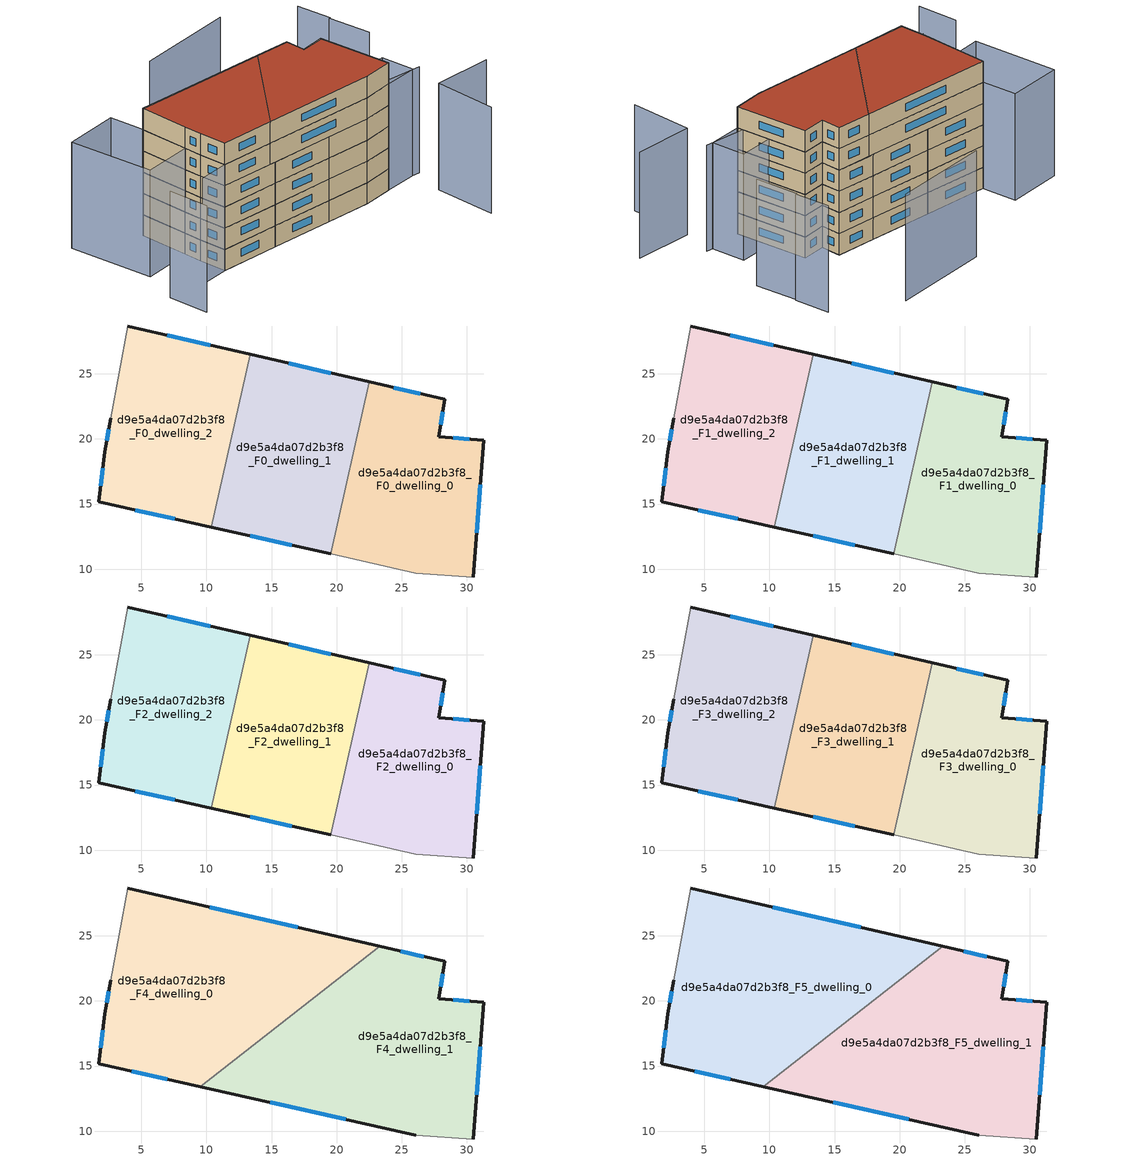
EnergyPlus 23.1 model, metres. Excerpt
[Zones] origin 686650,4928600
d9e5a4da07d2b3f8_F0_dwelling_0
 floor ground (EU_floor_Construction): 30.49,9.4 31.3,19.9 27.82,20.18 28.29,23.03 22.5,24.37 19.53,11.16 26.06,9.7 z0
 wall outside (EU_wall_Construction): 22.5,24.37 28.29,23.03 27.82,20.18 31.3,19.9 30.49,9.4 z0:3
 wall adiabatic (EU_wall_Construction): 30.49,9.4 26.06,9.7 19.53,11.16 z0:3
 wall to d9e5a4da07d2b3f8_F0_dwelling_1 (EU_wall_Construction): 19.53,11.16 22.5,24.37 z0:3
 window (EU_Window_Construction): 31.04,16.48 30.75,12.81 / 24.38,23.93 26.41,23.46 / 28.14,22.1 27.97,21.1 / 28.95,20.08 30.17,19.99 z0.98:2.02
d9e5a4da07d2b3f8_F0_dwelling_1
 floor ground (EU_floor_Construction): 19.53,11.16 22.5,24.37 13.35,26.49 10.37,13.22 z0
 wall outside (EU_wall_Construction): 13.35,26.49 22.5,24.37 / 19.53,11.16 10.37,13.22 z0:3
 wall to d9e5a4da07d2b3f8_F0_dwelling_2 (EU_wall_Construction): 10.37,13.22 13.35,26.49 z0:3
 window (EU_Window_Construction): 16.33,25.8 19.52,25.06 / 16.55,11.83 13.35,12.55 z0.98:2.02
d9e5a4da07d2b3f8_F0_dwelling_2
 floor ground (EU_floor_Construction): 10.37,13.22 13.35,26.49 3.94,28.67 2.66,21.59 2.2,19.02 1.72,15.17 z0
 wall outside (EU_wall_Construction): 10.37,13.22 1.72,15.17 2.2,19.02 2.66,21.59 / 3.94,28.67 13.35,26.49 z0:3
 wall adiabatic (EU_wall_Construction): 2.66,21.59 3.94,28.67 z0:3
 window (EU_Window_Construction): 7.56,13.85 4.54,14.53 / 1.88,16.42 2.04,17.76 / 2.35,19.85 2.51,20.75 / 7,27.96 10.29,27.19 z0.98:2.02
d9e5a4da07d2b3f8_F1_dwelling_0
 floor to d9e5a4da07d2b3f8_F0_dwelling_0 (EU_floor_Construction): 30.49,9.4 31.3,19.9 27.82,20.18 28.29,23.03 22.5,24.37 19.53,11.16 26.06,9.7 z3
 wall outside (EU_wall_Construction): 22.5,24.37 28.29,23.03 27.82,20.18 31.3,19.9 30.49,9.4 z3:6
 wall adiabatic (EU_wall_Construction): 30.49,9.4 26.06,9.7 19.53,11.16 z3:6
 wall to d9e5a4da07d2b3f8_F1_dwelling_1 (EU_wall_Construction): 19.53,11.16 22.5,24.37 z3:6
 window (EU_Window_Construction): 31.04,16.48 30.75,12.81 / 24.38,23.93 26.41,23.46 / 28.14,22.1 27.97,21.1 / 28.95,20.08 30.17,19.99 z3.98:5.02
d9e5a4da07d2b3f8_F1_dwelling_1
 floor to d9e5a4da07d2b3f8_F0_dwelling_1 (EU_floor_Construction): 19.53,11.16 22.5,24.37 13.35,26.49 10.37,13.22 z3
 wall outside (EU_wall_Construction): 13.35,26.49 22.5,24.37 / 19.53,11.16 10.37,13.22 z3:6
 wall to d9e5a4da07d2b3f8_F1_dwelling_2 (EU_wall_Construction): 10.37,13.22 13.35,26.49 z3:6
 window (EU_Window_Construction): 16.33,25.8 19.52,25.06 / 16.55,11.83 13.35,12.55 z3.98:5.02
d9e5a4da07d2b3f8_F1_dwelling_2
 floor to d9e5a4da07d2b3f8_F0_dwelling_2 (EU_floor_Construction): 10.37,13.22 13.35,26.49 3.94,28.67 2.66,21.59 2.2,19.02 1.72,15.17 z3
 wall outside (EU_wall_Construction): 10.37,13.22 1.72,15.17 2.2,19.02 2.66,21.59 / 3.94,28.67 13.35,26.49 z3:6
 wall adiabatic (EU_wall_Construction): 2.66,21.59 3.94,28.67 z3:6
 window (EU_Window_Construction): 7.56,13.85 4.54,14.53 / 1.88,16.42 2.04,17.76 / 2.35,19.85 2.51,20.75 / 7,27.96 10.29,27.19 z3.98:5.02
d9e5a4da07d2b3f8_F2_dwelling_0
 floor to d9e5a4da07d2b3f8_F1_dwelling_0 (EU_floor_Construction): 30.49,9.4 31.3,19.9 27.82,20.18 28.29,23.03 22.5,24.37 19.53,11.16 26.06,9.7 z6
 wall outside (EU_wall_Construction): 22.5,24.37 28.29,23.03 27.82,20.18 31.3,19.9 30.49,9.4 z6:9
 wall adiabatic (EU_wall_Construction): 30.49,9.4 26.06,9.7 19.53,11.16 z6:9
 wall to d9e5a4da07d2b3f8_F2_dwelling_1 (EU_wall_Construction): 19.53,11.16 22.5,24.37 z6:9
 window (EU_Window_Construction): 31.04,16.48 30.75,12.81 / 24.38,23.93 26.41,23.46 / 28.14,22.1 27.97,21.1 / 28.95,20.08 30.17,19.99 z6.98:8.02
d9e5a4da07d2b3f8_F2_dwelling_1
 floor to d9e5a4da07d2b3f8_F1_dwelling_1 (EU_floor_Construction): 19.53,11.16 22.5,24.37 13.35,26.49 10.37,13.22 z6
 wall outside (EU_wall_Construction): 13.35,26.49 22.5,24.37 / 19.53,11.16 10.37,13.22 z6:9
 wall to d9e5a4da07d2b3f8_F2_dwelling_2 (EU_wall_Construction): 10.37,13.22 13.35,26.49 z6:9
 window (EU_Window_Construction): 16.33,25.8 19.52,25.06 / 16.55,11.83 13.35,12.55 z6.98:8.02
d9e5a4da07d2b3f8_F2_dwelling_2
 floor to d9e5a4da07d2b3f8_F1_dwelling_2 (EU_floor_Construction): 10.37,13.22 13.35,26.49 3.94,28.67 2.66,21.59 2.2,19.02 1.72,15.17 z6
 wall outside (EU_wall_Construction): 10.37,13.22 1.72,15.17 2.2,19.02 2.66,21.59 / 3.94,28.67 13.35,26.49 z6:9
 wall adiabatic (EU_wall_Construction): 2.66,21.59 3.94,28.67 z6:9
 window (EU_Window_Construction): 7.56,13.85 4.54,14.53 / 1.88,16.42 2.04,17.76 / 2.35,19.85 2.51,20.75 / 7,27.96 10.29,27.19 z6.98:8.02
d9e5a4da07d2b3f8_F3_dwelling_0
 floor to d9e5a4da07d2b3f8_F2_dwelling_0 (EU_floor_Construction): 30.49,9.4 31.3,19.9 27.82,20.18 28.29,23.03 22.5,24.37 19.53,11.16 26.06,9.7 z9
 wall outside (EU_wall_Construction): 22.5,24.37 28.29,23.03 27.82,20.18 31.3,19.9 30.49,9.4 z9:12
 wall adiabatic (EU_wall_Construction): 30.49,9.4 26.06,9.7 19.53,11.16 z9:12
 wall to d9e5a4da07d2b3f8_F3_dwelling_1 (EU_wall_Construction): 19.53,11.16 22.5,24.37 z9:12
 window (EU_Window_Construction): 31.04,16.48 30.75,12.81 / 24.38,23.93 26.41,23.46 / 28.14,22.1 27.97,21.1 / 28.95,20.08 30.17,19.99 z9.98:11.02
d9e5a4da07d2b3f8_F3_dwelling_1
 floor to d9e5a4da07d2b3f8_F2_dwelling_1 (EU_floor_Construction): 19.53,11.16 22.5,24.37 13.35,26.49 10.37,13.22 z9
 wall outside (EU_wall_Construction): 13.35,26.49 22.5,24.37 / 19.53,11.16 10.37,13.22 z9:12
 wall to d9e5a4da07d2b3f8_F3_dwelling_2 (EU_wall_Construction): 10.37,13.22 13.35,26.49 z9:12
 window (EU_Window_Construction): 16.33,25.8 19.52,25.06 / 16.55,11.83 13.35,12.55 z9.98:11.02
d9e5a4da07d2b3f8_F3_dwelling_2
 floor to d9e5a4da07d2b3f8_F2_dwelling_2 (EU_floor_Construction): 10.37,13.22 13.35,26.49 3.94,28.67 2.66,21.59 2.2,19.02 1.72,15.17 z9
 wall outside (EU_wall_Construction): 10.37,13.22 1.72,15.17 2.2,19.02 2.66,21.59 / 3.94,28.67 13.35,26.49 z9:12
 wall adiabatic (EU_wall_Construction): 2.66,21.59 3.94,28.67 z9:12
 window (EU_Window_Construction): 7.56,13.85 4.54,14.53 / 1.88,16.42 2.04,17.76 / 2.35,19.85 2.51,20.75 / 7,27.96 10.29,27.19 z9.98:11.02
d9e5a4da07d2b3f8_F4_dwelling_0
 floor to d9e5a4da07d2b3f8_F3_dwelling_2 (EU_floor_Construction): 10.6,14.24 13.35,26.49 3.94,28.67 2.66,21.59 2.2,19.02 1.72,15.17 9.54,13.41 z12
 floor to d9e5a4da07d2b3f8_F3_dwelling_1 (EU_floor_Construction): 22.27,23.37 22.5,24.37 13.35,26.49 10.6,14.24 z12
 floor to d9e5a4da07d2b3f8_F3_dwelling_0 (EU_floor_Construction): 23.31,24.18 22.5,24.37 22.27,23.37 z12
 wall outside (EU_wall_Construction): 9.54,13.41 1.72,15.17 2.2,19.02 2.66,21.59 / 3.94,28.67 23.31,24.18 z12:15
 wall adiabatic (EU_wall_Construction): 2.66,21.59 3.94,28.67 z12:15
 wall to d9e5a4da07d2b3f8_F4_dwelling_1 (EU_wall_Construction): 23.31,24.18 9.54,13.41 z12:15
 window (EU_Window_Construction): 7,13.98 4.26,14.59 / 1.88,16.42 2.04,17.76 / 2.35,19.85 2.51,20.75 / 10.24,27.21 17.01,25.64 z12.98:14.02
d9e5a4da07d2b3f8_F4_dwelling_1
 floor to d9e5a4da07d2b3f8_F3_dwelling_0 (EU_floor_Construction): 30.49,9.4 31.3,19.9 27.82,20.18 28.29,23.03 23.31,24.18 22.27,23.37 19.53,11.16 26.06,9.7 z12
 floor to d9e5a4da07d2b3f8_F3_dwelling_2 (EU_floor_Construction): 10.37,13.22 10.6,14.24 9.54,13.41 z12
 floor to d9e5a4da07d2b3f8_F3_dwelling_1 (EU_floor_Construction): 19.53,11.16 22.27,23.37 10.6,14.24 10.37,13.22 z12
 wall outside (EU_wall_Construction): 26.06,9.7 9.54,13.41 / 23.31,24.18 28.29,23.03 27.82,20.18 31.3,19.9 30.49,9.4 z12:15
 wall adiabatic (EU_wall_Construction): 30.49,9.4 26.06,9.7 z12:15
 window (EU_Window_Construction): 20.69,10.9 14.91,12.2 / 24.93,23.8 26.67,23.4 / 28.14,22.1 27.97,21.1 / 28.95,20.08 30.17,19.99 / 31.04,16.48 30.75,12.81 z12.98:14.02
d9e5a4da07d2b3f8_F5_dwelling_0
 floor to d9e5a4da07d2b3f8_F4_dwelling_0 (EU_floor_Construction): 23.31,24.18 3.94,28.67 2.66,21.59 2.2,19.02 1.72,15.17 9.54,13.41 z15
 wall outside (EU_wall_Construction): 9.54,13.41 1.72,15.17 2.2,19.02 2.66,21.59 / 3.94,28.67 23.31,24.18 z15:18
 wall adiabatic (EU_wall_Construction): 2.66,21.59 3.94,28.67 z15:18
 wall to d9e5a4da07d2b3f8_F5_dwelling_1 (EU_wall_Construction): 23.31,24.18 9.54,13.41 z15:18
 window (EU_Window_Construction): 7,13.98 4.26,14.59 / 1.88,16.42 2.04,17.76 / 2.35,19.85 2.51,20.75 / 10.24,27.21 17.01,25.64 z15.98:17.02
 roof outside (EU_roof_Construction): 23.31,24.18 9.54,13.41 1.72,15.17 2.2,19.02 2.66,21.59 3.94,28.67 z18
d9e5a4da07d2b3f8_F5_dwelling_1
 floor to d9e5a4da07d2b3f8_F4_dwelling_1 (EU_floor_Construction): 30.49,9.4 31.3,19.9 27.82,20.18 28.29,23.03 23.31,24.18 9.54,13.41 26.06,9.7 z15
 wall outside (EU_wall_Construction): 26.06,9.7 9.54,13.41 / 23.31,24.18 28.29,23.03 27.82,20.18 31.3,19.9 30.49,9.4 z15:18
 wall adiabatic (EU_wall_Construction): 30.49,9.4 26.06,9.7 z15:18
 window (EU_Window_Construction): 20.69,10.9 14.91,12.2 / 24.93,23.8 26.67,23.4 / 28.14,22.1 27.97,21.1 / 28.95,20.08 30.17,19.99 / 31.04,16.48 30.75,12.81 z15.98:17.02
 roof outside (EU_roof_Construction): 28.29,23.03 27.82,20.18 31.3,19.9 30.49,9.4 26.06,9.7 9.54,13.41 23.31,24.18 z18
shading: -2.69,15.55 1.72,15.17 / -7.82,17.06 -8.54,11.2 / 33.85,36.4 19.51,37.64 / 30.81,13.89 31.3,19.9 / 40.53,18.69 41.02,24.9 / 41.16,24.88 41.55,29.92 / 18.6,13.51 36.37,8.61 / 32.3,-4.6 33.97,4.22 / 33.97,4.22 42.4,2.61 / -4.54,22.16 -3.58,34.32 / -3.58,34.32 4.34,33.69 / 4.34,33.69 3.37,21.53 / 3.37,21.53 -4.54,22.16 / 30.87,14.27 35.87,13.78 / 35.87,13.78 35.39,8.91 / 35.39,8.91 30.39,9.41 / 30.39,9.41 30.87,14.27 z0:15
[Building]
EU S2 Campaign: North Axis=0; Terrain=City; Solar Distribution=FullExterior
[Site:Location]
Bologna: Latitude=44.5; Longitude=11.25; Time Zone=1; Elevation=37
[SizingPeriod:WeatherFileDays]
AnnualSizingPeriod: Begin Month=1; Begin Day of Month=1; End Month=12; End Day of Month=31; Day of Week for Start Day=Monday; Use Weather File Daylight Saving Period=No; Use Weather File Rain and Snow Indicators=No
[MATERIAL]
EU_InternalMass_Material: Roughness=MediumRough; Thickness=0.1; Conductivity=1; Density=1800; Specific Heat=900; Thermal Absorptance=0.9; Solar Absorptance=0.7; Visible Absorptance=0.7
[MATERIAL:NOMASS] Roughness=MediumRough; Thermal Absorptance=0.9; Solar Absorptance=0.7; Visible Absorptance=0.7
Name | Thermal Resistance
EU_wall_NoMass | 0.905828
EU_roof_NoMass | 0.37593
EU_floor_NoMass | 0.67114
[WINDOWMATERIAL:SIMPLEGLAZINGSYSTEM]
EU_Window_SimpleGlazing: UFactor=4.52486; Solar Heat Gain Coefficient=0.85; Visible Transmittance=0.85
[CONSTRUCTION]
EU_wall_Construction: EU_wall_NoMass
EU_roof_Construction: EU_roof_NoMass
EU_floor_Construction: EU_floor_NoMass
EU_InternalMass_Construction: EU_InternalMass_Material
EU_Window_Construction: EU_Window_SimpleGlazing
[ZONE] Type=1; Multiplier=1; Ceiling Height=autocalculate; Floor Area=autocalculate; Part of Total Floor Area=Yes
Name | Volume
d9e5a4da07d2b3f8_F0_dwelling_0; d9e5a4da07d2b3f8_F1_dwelling_0; d9e5a4da07d2b3f8_F2_dwelling_0; d9e5a4da07d2b3f8_F3_dwelling_0 | 381.887
d9e5a4da07d2b3f8_F4_dwelling_0; d9e5a4da07d2b3f8_F5_dwelling_0 | 572.832
d9e5a4da07d2b3f8_F0_dwelling_1; d9e5a4da07d2b3f8_F1_dwelling_1; d9e5a4da07d2b3f8_F2_dwelling_1; d9e5a4da07d2b3f8_F3_dwelling_1 | 381.876
d9e5a4da07d2b3f8_F4_dwelling_1; d9e5a4da07d2b3f8_F5_dwelling_1 | 572.838
d9e5a4da07d2b3f8_F0_dwelling_2; d9e5a4da07d2b3f8_F1_dwelling_2; d9e5a4da07d2b3f8_F2_dwelling_2; d9e5a4da07d2b3f8_F3_dwelling_2 | 381.902
[INTERNALMASS] Construction=EU_InternalMass_Construction
Name | Zone or ZoneList | Surface Area
d9e5a4da07d2b3f8_F0_dwelling_0_EU_InternalMass | d9e5a4da07d2b3f8_F0_dwelling_0 | 127.295
d9e5a4da07d2b3f8_F0_dwelling_1_EU_InternalMass | d9e5a4da07d2b3f8_F0_dwelling_1 | 127.292
d9e5a4da07d2b3f8_F0_dwelling_2_EU_InternalMass | d9e5a4da07d2b3f8_F0_dwelling_2 | 127.301
d9e5a4da07d2b3f8_F1_dwelling_0_EU_InternalMass | d9e5a4da07d2b3f8_F1_dwelling_0 | 127.295
d9e5a4da07d2b3f8_F1_dwelling_1_EU_InternalMass | d9e5a4da07d2b3f8_F1_dwelling_1 | 127.292
d9e5a4da07d2b3f8_F1_dwelling_2_EU_InternalMass | d9e5a4da07d2b3f8_F1_dwelling_2 | 127.301
d9e5a4da07d2b3f8_F2_dwelling_0_EU_InternalMass | d9e5a4da07d2b3f8_F2_dwelling_0 | 127.295
d9e5a4da07d2b3f8_F2_dwelling_1_EU_InternalMass | d9e5a4da07d2b3f8_F2_dwelling_1 | 127.292
d9e5a4da07d2b3f8_F2_dwelling_2_EU_InternalMass | d9e5a4da07d2b3f8_F2_dwelling_2 | 127.301
d9e5a4da07d2b3f8_F3_dwelling_0_EU_InternalMass | d9e5a4da07d2b3f8_F3_dwelling_0 | 127.295
d9e5a4da07d2b3f8_F3_dwelling_1_EU_InternalMass | d9e5a4da07d2b3f8_F3_dwelling_1 | 127.292
d9e5a4da07d2b3f8_F3_dwelling_2_EU_InternalMass | d9e5a4da07d2b3f8_F3_dwelling_2 | 127.301
d9e5a4da07d2b3f8_F4_dwelling_0_EU_InternalMass | d9e5a4da07d2b3f8_F4_dwelling_0 | 190.944
d9e5a4da07d2b3f8_F4_dwelling_1_EU_InternalMass | d9e5a4da07d2b3f8_F4_dwelling_1 | 190.946
d9e5a4da07d2b3f8_F5_dwelling_0_EU_InternalMass | d9e5a4da07d2b3f8_F5_dwelling_0 | 190.944
d9e5a4da07d2b3f8_F5_dwelling_1_EU_InternalMass | d9e5a4da07d2b3f8_F5_dwelling_1 | 190.946
[OTHEREQUIPMENT] Fuel Type=Electricity; Design Level Calculation Method=Watts/Area; Power per Zone Floor Area=1; Fraction Latent=0; Fraction Radiant=0; Fraction Lost=0; Carbon Dioxide Generation Rate=0; EndUse Subcategory=EU_Step8_InternalGains
Name | Zone or ZoneList or Space or SpaceList | Schedule
EU_Step8_InternalGain_d9e5a4da07d2b3f8_F0_dwelling_0_f000 | d9e5a4da07d2b3f8_F0_dwelling_0 | EU_Step8_GainSchedule_d9e5a4da07d2b3f8_F0_dwelling_0_f000
EU_Step8_InternalGain_d9e5a4da07d2b3f8_F0_dwelling_1_f000 | d9e5a4da07d2b3f8_F0_dwelling_1 | EU_Step8_GainSchedule_d9e5a4da07d2b3f8_F0_dwelling_1_f000
EU_Step8_InternalGain_d9e5a4da07d2b3f8_F0_dwelling_2_f000 | d9e5a4da07d2b3f8_F0_dwelling_2 | EU_Step8_GainSchedule_d9e5a4da07d2b3f8_F0_dwelling_2_f000
EU_Step8_InternalGain_d9e5a4da07d2b3f8_F1_dwelling_0_f000 | d9e5a4da07d2b3f8_F1_dwelling_0 | EU_Step8_GainSchedule_d9e5a4da07d2b3f8_F1_dwelling_0_f000
EU_Step8_InternalGain_d9e5a4da07d2b3f8_F1_dwelling_1_f000 | d9e5a4da07d2b3f8_F1_dwelling_1 | EU_Step8_GainSchedule_d9e5a4da07d2b3f8_F1_dwelling_1_f000
EU_Step8_InternalGain_d9e5a4da07d2b3f8_F1_dwelling_2_f000 | d9e5a4da07d2b3f8_F1_dwelling_2 | EU_Step8_GainSchedule_d9e5a4da07d2b3f8_F1_dwelling_2_f000
EU_Step8_InternalGain_d9e5a4da07d2b3f8_F2_dwelling_0_f000 | d9e5a4da07d2b3f8_F2_dwelling_0 | EU_Step8_GainSchedule_d9e5a4da07d2b3f8_F2_dwelling_0_f000
EU_Step8_InternalGain_d9e5a4da07d2b3f8_F2_dwelling_1_f000 | d9e5a4da07d2b3f8_F2_dwelling_1 | EU_Step8_GainSchedule_d9e5a4da07d2b3f8_F2_dwelling_1_f000
EU_Step8_InternalGain_d9e5a4da07d2b3f8_F2_dwelling_2_f000 | d9e5a4da07d2b3f8_F2_dwelling_2 | EU_Step8_GainSchedule_d9e5a4da07d2b3f8_F2_dwelling_2_f000
EU_Step8_InternalGain_d9e5a4da07d2b3f8_F3_dwelling_0_f000 | d9e5a4da07d2b3f8_F3_dwelling_0 | EU_Step8_GainSchedule_d9e5a4da07d2b3f8_F3_dwelling_0_f000
EU_Step8_InternalGain_d9e5a4da07d2b3f8_F3_dwelling_1_f000 | d9e5a4da07d2b3f8_F3_dwelling_1 | EU_Step8_GainSchedule_d9e5a4da07d2b3f8_F3_dwelling_1_f000
EU_Step8_InternalGain_d9e5a4da07d2b3f8_F3_dwelling_2_f000 | d9e5a4da07d2b3f8_F3_dwelling_2 | EU_Step8_GainSchedule_d9e5a4da07d2b3f8_F3_dwelling_2_f000
EU_Step8_InternalGain_d9e5a4da07d2b3f8_F4_dwelling_0_f000 | d9e5a4da07d2b3f8_F4_dwelling_0 | EU_Step8_GainSchedule_d9e5a4da07d2b3f8_F4_dwelling_0_f000
EU_Step8_InternalGain_d9e5a4da07d2b3f8_F4_dwelling_1_f000 | d9e5a4da07d2b3f8_F4_dwelling_1 | EU_Step8_GainSchedule_d9e5a4da07d2b3f8_F4_dwelling_1_f000
EU_Step8_InternalGain_d9e5a4da07d2b3f8_F5_dwelling_0_f000 | d9e5a4da07d2b3f8_F5_dwelling_0 | EU_Step8_GainSchedule_d9e5a4da07d2b3f8_F5_dwelling_0_f000
EU_Step8_InternalGain_d9e5a4da07d2b3f8_F5_dwelling_1_f000 | d9e5a4da07d2b3f8_F5_dwelling_1 | EU_Step8_GainSchedule_d9e5a4da07d2b3f8_F5_dwelling_1_f000
[ZONEVENTILATION:DESIGNFLOWRATE] Schedule=EU_AlwaysOn; Design Flow Rate Calculation Method=AirChanges/Hour; Air Changes per Hour=0.73129; Ventilation Type=Natural; Fan Pressure Rise=0; Fan Total Efficiency=1; Constant Term Coefficient=1; Temperature Term Coefficient=0; Velocity Term Coefficient=0; Velocity Squared Term Coefficient=0; Minimum Indoor Temperature=-100; Maximum Indoor Temperature=100; Delta Temperature=-100; Minimum Outdoor Temperature=-100; Maximum Outdoor Temperature=100; Maximum Wind Speed=40
Name | Zone or ZoneList or Space or SpaceList
EU_ConstantAir_d9e5a4da07d2b3f8_F0_dwelling_0 | d9e5a4da07d2b3f8_F0_dwelling_0
EU_ConstantAir_d9e5a4da07d2b3f8_F0_dwelling_1 | d9e5a4da07d2b3f8_F0_dwelling_1
EU_ConstantAir_d9e5a4da07d2b3f8_F0_dwelling_2 | d9e5a4da07d2b3f8_F0_dwelling_2
EU_ConstantAir_d9e5a4da07d2b3f8_F1_dwelling_0 | d9e5a4da07d2b3f8_F1_dwelling_0
EU_ConstantAir_d9e5a4da07d2b3f8_F1_dwelling_1 | d9e5a4da07d2b3f8_F1_dwelling_1
EU_ConstantAir_d9e5a4da07d2b3f8_F1_dwelling_2 | d9e5a4da07d2b3f8_F1_dwelling_2
EU_ConstantAir_d9e5a4da07d2b3f8_F2_dwelling_0 | d9e5a4da07d2b3f8_F2_dwelling_0
EU_ConstantAir_d9e5a4da07d2b3f8_F2_dwelling_1 | d9e5a4da07d2b3f8_F2_dwelling_1
EU_ConstantAir_d9e5a4da07d2b3f8_F2_dwelling_2 | d9e5a4da07d2b3f8_F2_dwelling_2
EU_ConstantAir_d9e5a4da07d2b3f8_F3_dwelling_0 | d9e5a4da07d2b3f8_F3_dwelling_0
EU_ConstantAir_d9e5a4da07d2b3f8_F3_dwelling_1 | d9e5a4da07d2b3f8_F3_dwelling_1
EU_ConstantAir_d9e5a4da07d2b3f8_F3_dwelling_2 | d9e5a4da07d2b3f8_F3_dwelling_2
EU_ConstantAir_d9e5a4da07d2b3f8_F4_dwelling_0 | d9e5a4da07d2b3f8_F4_dwelling_0
EU_ConstantAir_d9e5a4da07d2b3f8_F4_dwelling_1 | d9e5a4da07d2b3f8_F4_dwelling_1
EU_ConstantAir_d9e5a4da07d2b3f8_F5_dwelling_0 | d9e5a4da07d2b3f8_F5_dwelling_0
EU_ConstantAir_d9e5a4da07d2b3f8_F5_dwelling_1 | d9e5a4da07d2b3f8_F5_dwelling_1
[HVACTEMPLATE:THERMOSTAT] Constant Heating Setpoint=20; Constant Cooling Setpoint=50
EU_HeatOnly_d9e5a4da07d2b3f8_F0_dwelling_0; EU_HeatOnly_d9e5a4da07d2b3f8_F0_dwelling_1; EU_HeatOnly_d9e5a4da07d2b3f8_F0_dwelling_2; EU_HeatOnly_d9e5a4da07d2b3f8_F1_dwelling_0; EU_HeatOnly_d9e5a4da07d2b3f8_F1_dwelling_1; EU_HeatOnly_d9e5a4da07d2b3f8_F1_dwelling_2; EU_HeatOnly_d9e5a4da07d2b3f8_F2_dwelling_0; EU_HeatOnly_d9e5a4da07d2b3f8_F2_dwelling_1; EU_HeatOnly_d9e5a4da07d2b3f8_F2_dwelling_2; EU_HeatOnly_d9e5a4da07d2b3f8_F3_dwelling_0; EU_HeatOnly_d9e5a4da07d2b3f8_F3_dwelling_1; EU_HeatOnly_d9e5a4da07d2b3f8_F3_dwelling_2; EU_HeatOnly_d9e5a4da07d2b3f8_F4_dwelling_0; EU_HeatOnly_d9e5a4da07d2b3f8_F4_dwelling_1; EU_HeatOnly_d9e5a4da07d2b3f8_F5_dwelling_0; EU_HeatOnly_d9e5a4da07d2b3f8_F5_dwelling_1
[HVACTEMPLATE:ZONE:IDEALLOADSAIRSYSTEM] System Availability Schedule=EU_AlwaysOn; Maximum Heating Supply Air Temperature=50; Minimum Cooling Supply Air Temperature=13; Maximum Heating Supply Air Humidity Ratio=0.0156; Minimum Cooling Supply Air Humidity Ratio=0.0077; Heating Limit=NoLimit; Cooling Limit=NoLimit; Heating Availability Schedule=EU_AlwaysOn; Cooling Availability Schedule=EU_CoolingOff; Dehumidification Control Type=ConstantSensibleHeatRatio; Cooling Sensible Heat Ratio=0.7; Dehumidification Setpoint=60; Humidification Control Type=None; Humidification Setpoint=30; Outdoor Air Method=None; Outdoor Air Flow Rate per Person=0.00944; Outdoor Air Flow Rate per Zone Floor Area=0; Outdoor Air Flow Rate per Zone=0; Demand Controlled Ventilation Type=None; Outdoor Air Economizer Type=NoEconomizer; Heat Recovery Type=None; Sensible Heat Recovery Effectiveness=0.7; Latent Heat Recovery Effectiveness=0.65
Name | Template Thermostat
d9e5a4da07d2b3f8_F0_dwelling_0 | EU_HeatOnly_d9e5a4da07d2b3f8_F0_dwelling_0
d9e5a4da07d2b3f8_F0_dwelling_1 | EU_HeatOnly_d9e5a4da07d2b3f8_F0_dwelling_1
d9e5a4da07d2b3f8_F0_dwelling_2 | EU_HeatOnly_d9e5a4da07d2b3f8_F0_dwelling_2
d9e5a4da07d2b3f8_F1_dwelling_0 | EU_HeatOnly_d9e5a4da07d2b3f8_F1_dwelling_0
d9e5a4da07d2b3f8_F1_dwelling_1 | EU_HeatOnly_d9e5a4da07d2b3f8_F1_dwelling_1
d9e5a4da07d2b3f8_F1_dwelling_2 | EU_HeatOnly_d9e5a4da07d2b3f8_F1_dwelling_2
d9e5a4da07d2b3f8_F2_dwelling_0 | EU_HeatOnly_d9e5a4da07d2b3f8_F2_dwelling_0
d9e5a4da07d2b3f8_F2_dwelling_1 | EU_HeatOnly_d9e5a4da07d2b3f8_F2_dwelling_1
d9e5a4da07d2b3f8_F2_dwelling_2 | EU_HeatOnly_d9e5a4da07d2b3f8_F2_dwelling_2
d9e5a4da07d2b3f8_F3_dwelling_0 | EU_HeatOnly_d9e5a4da07d2b3f8_F3_dwelling_0
d9e5a4da07d2b3f8_F3_dwelling_1 | EU_HeatOnly_d9e5a4da07d2b3f8_F3_dwelling_1
d9e5a4da07d2b3f8_F3_dwelling_2 | EU_HeatOnly_d9e5a4da07d2b3f8_F3_dwelling_2
d9e5a4da07d2b3f8_F4_dwelling_0 | EU_HeatOnly_d9e5a4da07d2b3f8_F4_dwelling_0
d9e5a4da07d2b3f8_F4_dwelling_1 | EU_HeatOnly_d9e5a4da07d2b3f8_F4_dwelling_1
d9e5a4da07d2b3f8_F5_dwelling_0 | EU_HeatOnly_d9e5a4da07d2b3f8_F5_dwelling_0
d9e5a4da07d2b3f8_F5_dwelling_1 | EU_HeatOnly_d9e5a4da07d2b3f8_F5_dwelling_1
[SIZING:ZONE] Zone Cooling Design Supply Air Temperature Input Method=SupplyAirTemperature; Zone Cooling Design Supply Air Temperature=13; Zone Heating Design Supply Air Temperature Input Method=SupplyAirTemperature; Zone Heating Design Supply Air Temperature=50; Zone Cooling Design Supply Air Humidity Ratio=0.008; Zone Heating Design Supply Air Humidity Ratio=0.008; Cooling Design Air Flow Method=DesignDay; Cooling Design Air Flow Rate=0; Cooling Minimum Air Flow per Zone Floor Area=0.000762; Cooling Minimum Air Flow=0; Cooling Minimum Air Flow Fraction=0.2; Heating Design Air Flow Method=DesignDay; Heating Design Air Flow Rate=0; Heating Maximum Air Flow per Zone Floor Area=0.002032; Heating Maximum Air Flow=0.141576; Heating Maximum Air Flow Fraction=0.3; Account for Dedicated Outdoor Air System=No; Dedicated Outdoor Air System Control Strategy=NeutralSupplyAir; Dedicated Outdoor Air Low Setpoint Temperature for Design=autosize; Dedicated Outdoor Air High Setpoint Temperature for Design=autosize; Zone Load Sizing Method=Sensible Load Only No Latent Load; Zone Latent Cooling Design Supply Air Humidity Ratio Input Method=HumidityRatioDifference; Zone Cooling Design Supply Air Humidity Ratio Difference=0.005; Zone Latent Heating Design Supply Air Humidity Ratio Input Method=HumidityRatioDifference; Zone Humidification Design Supply Air Humidity Ratio Difference=0.005
d9e5a4da07d2b3f8_F0_dwelling_0; d9e5a4da07d2b3f8_F0_dwelling_1; d9e5a4da07d2b3f8_F0_dwelling_2; d9e5a4da07d2b3f8_F1_dwelling_0; d9e5a4da07d2b3f8_F1_dwelling_1; d9e5a4da07d2b3f8_F1_dwelling_2; d9e5a4da07d2b3f8_F2_dwelling_0; d9e5a4da07d2b3f8_F2_dwelling_1; d9e5a4da07d2b3f8_F2_dwelling_2; d9e5a4da07d2b3f8_F3_dwelling_0; d9e5a4da07d2b3f8_F3_dwelling_1; d9e5a4da07d2b3f8_F3_dwelling_2; d9e5a4da07d2b3f8_F4_dwelling_0; d9e5a4da07d2b3f8_F4_dwelling_1; d9e5a4da07d2b3f8_F5_dwelling_0; d9e5a4da07d2b3f8_F5_dwelling_1
[SCHEDULE:CONSTANT]
Name | Hourly Value
EU_AlwaysOn | 1
EU_CoolingOff | 0
[SCHEDULE:FILE] Column Number=1; Rows to Skip at Top=0; Number of Hours of Data=8760; Column Separator=Comma; Interpolate to Timestep=No; Minutes per Item=60; Adjust Schedule for Daylight Savings=Yes
Name | File
EU_Step8_GainSchedule_d9e5a4da07d2b3f8_F0_dwelling_0_f000 | ../../schedules/d9e5a4da07d2b3f8/d9e5a4da07d2b3f8_F0_dwelling_0_f000_gain.csv
EU_Step8_GainSchedule_d9e5a4da07d2b3f8_F0_dwelling_1_f000 | ../../schedules/d9e5a4da07d2b3f8/d9e5a4da07d2b3f8_F0_dwelling_1_f000_gain.csv
EU_Step8_GainSchedule_d9e5a4da07d2b3f8_F0_dwelling_2_f000 | ../../schedules/d9e5a4da07d2b3f8/d9e5a4da07d2b3f8_F0_dwelling_2_f000_gain.csv
EU_Step8_GainSchedule_d9e5a4da07d2b3f8_F1_dwelling_0_f000 | ../../schedules/d9e5a4da07d2b3f8/d9e5a4da07d2b3f8_F1_dwelling_0_f000_gain.csv
EU_Step8_GainSchedule_d9e5a4da07d2b3f8_F1_dwelling_1_f000 | ../../schedules/d9e5a4da07d2b3f8/d9e5a4da07d2b3f8_F1_dwelling_1_f000_gain.csv
EU_Step8_GainSchedule_d9e5a4da07d2b3f8_F1_dwelling_2_f000 | ../../schedules/d9e5a4da07d2b3f8/d9e5a4da07d2b3f8_F1_dwelling_2_f000_gain.csv
EU_Step8_GainSchedule_d9e5a4da07d2b3f8_F2_dwelling_0_f000 | ../../schedules/d9e5a4da07d2b3f8/d9e5a4da07d2b3f8_F2_dwelling_0_f000_gain.csv
EU_Step8_GainSchedule_d9e5a4da07d2b3f8_F2_dwelling_1_f000 | ../../schedules/d9e5a4da07d2b3f8/d9e5a4da07d2b3f8_F2_dwelling_1_f000_gain.csv
EU_Step8_GainSchedule_d9e5a4da07d2b3f8_F2_dwelling_2_f000 | ../../schedules/d9e5a4da07d2b3f8/d9e5a4da07d2b3f8_F2_dwelling_2_f000_gain.csv
EU_Step8_GainSchedule_d9e5a4da07d2b3f8_F3_dwelling_0_f000 | ../../schedules/d9e5a4da07d2b3f8/d9e5a4da07d2b3f8_F3_dwelling_0_f000_gain.csv
EU_Step8_GainSchedule_d9e5a4da07d2b3f8_F3_dwelling_1_f000 | ../../schedules/d9e5a4da07d2b3f8/d9e5a4da07d2b3f8_F3_dwelling_1_f000_gain.csv
EU_Step8_GainSchedule_d9e5a4da07d2b3f8_F3_dwelling_2_f000 | ../../schedules/d9e5a4da07d2b3f8/d9e5a4da07d2b3f8_F3_dwelling_2_f000_gain.csv
EU_Step8_GainSchedule_d9e5a4da07d2b3f8_F4_dwelling_0_f000 | ../../schedules/d9e5a4da07d2b3f8/d9e5a4da07d2b3f8_F4_dwelling_0_f000_gain.csv
EU_Step8_GainSchedule_d9e5a4da07d2b3f8_F4_dwelling_1_f000 | ../../schedules/d9e5a4da07d2b3f8/d9e5a4da07d2b3f8_F4_dwelling_1_f000_gain.csv
EU_Step8_GainSchedule_d9e5a4da07d2b3f8_F5_dwelling_0_f000 | ../../schedules/d9e5a4da07d2b3f8/d9e5a4da07d2b3f8_F5_dwelling_0_f000_gain.csv
EU_Step8_GainSchedule_d9e5a4da07d2b3f8_F5_dwelling_1_f000 | ../../schedules/d9e5a4da07d2b3f8/d9e5a4da07d2b3f8_F5_dwelling_1_f000_gain.csv
